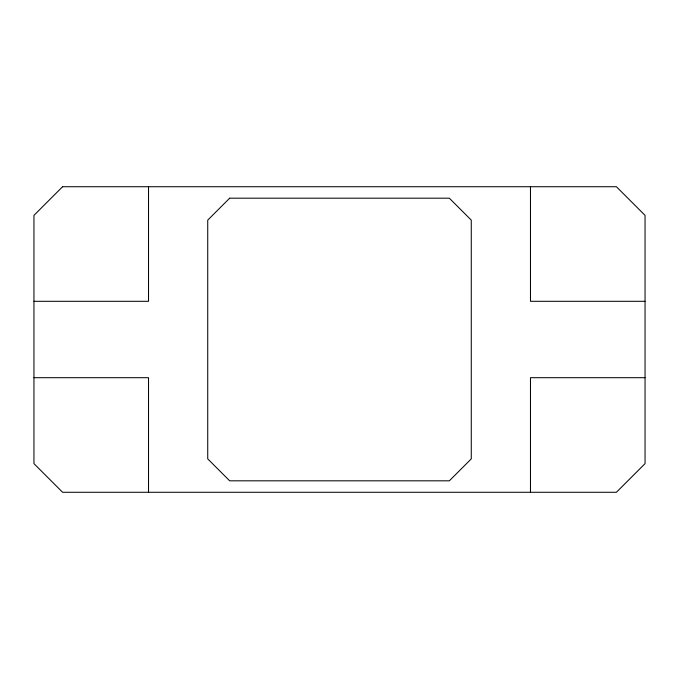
<?xml version="1.0" encoding="UTF-8"?>
<svg xmlns="http://www.w3.org/2000/svg" width="679" height="679" viewBox="0 0 679 679"><rect width="100%" height="100%" fill="white"/><g stroke="black" fill="none" stroke-linecap="round" stroke-linejoin="round"><path stroke-width="1.02" d="M33.95 301.306L148.531 301.306L148.531 186.725M645.05 301.306L530.469 301.306L530.469 186.725M33.95 377.694L148.531 377.694L148.531 492.275M645.05 377.694L530.469 377.694L530.469 492.275M62.595 186.725L33.95 215.37L33.95 463.63L62.595 492.275L616.405 492.275L645.05 463.63L645.05 215.37L616.405 186.725L62.595 186.725M229.663 198.183L207.732 220.115L207.732 458.885L229.663 480.817L449.337 480.817L471.268 458.885L471.268 220.115L449.337 198.183L229.663 198.183"/></g></svg>
